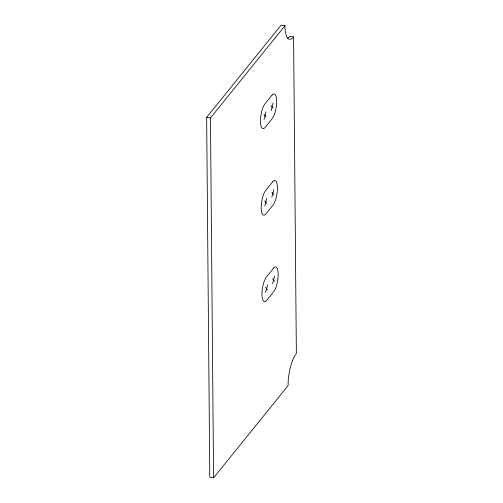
<?xml version="1.0" encoding="UTF-8"?>
<svg xmlns="http://www.w3.org/2000/svg" width="503" height="503" viewBox="0 0 503 503"><rect width="100%" height="100%" fill="white"/><g stroke="black" fill="none" stroke-linecap="round" stroke-linejoin="round"><path stroke-width="0.75" d="M264.056 119.431L266.012 111.861M271.117 110.698L273.066 103.128M264.817 205.972L266.766 198.402M271.872 197.239L273.821 189.669M265.571 292.513L267.521 284.943M272.626 283.78L274.575 276.21M206.645 117.362L281.133 25.15L284.937 25.766A24.326 7.614 -80.8 0 0 293.589 36.92L296.355 353.521A24.326 7.614 -80.8 0 0 288.074 385.638L213.586 477.85L209.789 477.234L206.645 117.362L210.449 117.985L284.937 25.766M293.589 36.92L289.791 36.304A24.326 7.614 -80.8 0 1 287.584 38.285M271.073 105.599L273.11 108.227M264.012 114.332L266.056 116.96M271.827 192.14L273.865 194.768M264.767 200.873L266.81 203.501M272.582 278.681L274.619 281.309M265.527 287.414L267.565 290.042M210.449 117.985L213.586 477.85M271.991 95.193L264.93 103.926A13.179 4.125 -80.8 0 0 260.447 121.324A13.179 4.125 -80.8 0 0 265.138 127.366L272.192 118.633A13.179 4.125 -80.8 0 0 276.675 101.235A13.179 4.125 -80.8 0 0 271.991 95.193M272.745 181.734L265.685 190.467A13.179 4.125 -80.8 0 0 261.202 207.865A13.179 4.125 -80.8 0 0 265.892 213.907L272.947 205.174A13.179 4.125 -80.8 0 0 277.43 187.776A13.179 4.125 -80.8 0 0 272.745 181.734M273.5 268.275L266.445 277.008A13.179 4.125 -80.8 0 0 261.956 294.406A13.179 4.125 -80.8 0 0 266.647 300.448L273.701 291.715A13.179 4.125 -80.8 0 0 278.19 274.317A13.179 4.125 -80.8 0 0 273.5 268.275"/></g></svg>
